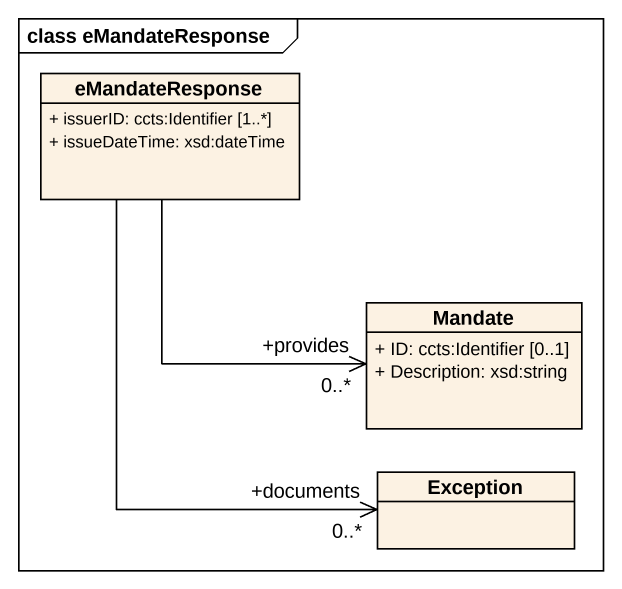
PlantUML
@startuml
mainframe class eMandateResponse
hide circle
hide empty members
skinparam classAttributeIconSize 0
class eMandateResponse {
  + issuerID: ccts:Identifier [1..*]
  + issueDateTime: xsd:dateTime
}
class Mandate {
  + ID: ccts:Identifier [0..1]
  + Description: xsd:string
}
class "Exception" as Exception_
eMandateResponse --> "+provides\n0..*" Mandate
eMandateResponse --> "+documents\n0..*" Exception_
@enduml
